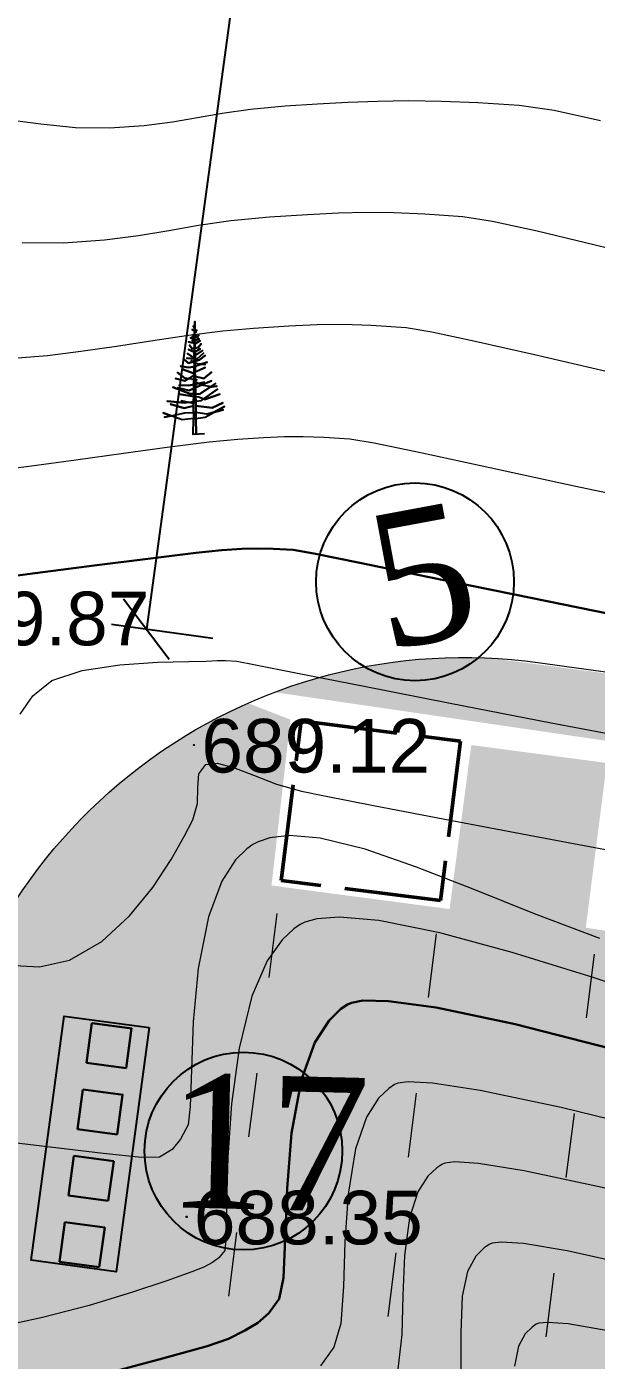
# Model space of a CAD drawing. Header units: feet. Extents: x 3381 to 683784, y 675186 to 4376258.
# Drawn here: x 682165.21 to 682175.85, y 4375664.96 to 4375689.85 of the extents above; entities that cross this region are included whole.
import ezdxf

# ---------------------------------------------------------------- set-up
doc = ezdxf.new("R2010")
doc.units = ezdxf.units.FT
doc.header["$MEASUREMENT"] = 0
doc.header["$PDMODE"] = 34
doc.header["$PDSIZE"] = 0.01
for name, pattern in [('ACAD_ISO02W100', [15, 12, -3]), ('ACAD_ISO03W100', [30, 12, -18]), ('DUZ', [0])]:
    doc.linetypes.add(name, pattern=pattern)
doc.layers.get('0').update_dxf_attribs({"linetype": 'CONTINUOUS'})
doc.layers.get('Defpoints').update_dxf_attribs({"linetype": 'CONTINUOUS'})
for name, color, linetype in [('0_Point_Height', 2, 'CONTINUOUS'), ('0_Point_Point', 7, 'CONTINUOUS'), ('Aqaclar', 3, 'CONTINUOUS'), ('Layer8', 7, 'CONTINUOUS')]:
    doc.layers.add(name, color=color, linetype=linetype)
for name, color, linetype, lineweight in [('ANA HORIZONTAL', 24, 'CONTINUOUS', 30), ('HORIZANTAL', 24, 'CONTINUOUS', 13), ('yol 6m', 250, 'CONTINUOUS', 30)]:
    doc.layers.add(name, color=color, linetype=linetype, lineweight=lineweight)
doc.styles.get("Standard").update_dxf_attribs({"font": 'arial.ttf', "height": 2})
doc.styles.add('style5', font='ariall.ttf', dxfattribs={"height": 400})
doc.dimstyles.new('ISO-25', dxfattribs={"dimtxt": 2, "dimasz": 1, "dimexe": 1.25, "dimexo": 0.625, "dimtad": 1, "dimtxsty": 'Standard', "dimblk": 'OBLIQUE', "dimcen": 2.5, "dimadec": 0, "dimazin": 0, "dimtfac": 1, "dimtmove": 0, "dimatfit": 3, "dimldrblk": 'OBLIQUE', "dimfxl": 1, "dimarcsym": 0})

# ---------------------------------------------------------------- blocks, each defined once
blk = doc.blocks.new('_Oblique')
at = {"color": 0, "linetype": 'ByBlock', "lineweight": -2}
blk.add_line((-0.5, -0.5), (0.5, 0.5), dxfattribs=at)
blk = doc.blocks.new('*D65')
at = {"color": 0, "lineweight": -2, "transparency": 16777216}
for p, q in [((682206.524, 4375715.029), (682212.499, 4375712.668)), ((682179.336, 4375632.128), (682211.336, 4375713.128)), ((682174.524, 4375634.029), (682180.499, 4375631.668))]:
    blk.add_line(p, q, dxfattribs=at)
at = {"layer": 'Defpoints', "color": 0, "lineweight": 18, "transparency": 16777216}
for p in [(682205.943, 4375715.258), (682211.336, 4375713.128), (682173.943, 4375634.258)]:
    blk.add_point(p, dxfattribs=at)
at = {"color": 0, "lineweight": -2, "transparency": 16777216}
for p, rotation in [((682211.336, 4375713.128), 68.44292071496228), ((682179.336, 4375632.128), 248.4429207149623)]:
    blk.add_blockref('_Oblique', p, dxfattribs=dict(at, rotation=rotation))
at = {"color": 0, "lineweight": 18, "transparency": 16777216, "insert": (682193.637, 4375673.299), "char_height": 2, "attachment_point": 5, "rotation": 68.4429}
blk.add_mtext('87,09', dxfattribs=at)
blk = doc.blocks.new('*D59')
at = {"color": 0, "lineweight": -2, "transparency": 16777216}
for p, q in [((682173.542, 4375723.246), (682167.447, 4375678.61)), ((682172.888, 4375723.335), (682174.781, 4375723.077)), ((682166.793, 4375678.7), (682168.685, 4375678.441))]:
    blk.add_line(p, q, dxfattribs=at)
at = {"layer": 'Defpoints', "color": 0, "lineweight": 18, "transparency": 16777216}
for p in [(682172.269, 4375723.42, 374.953), (682166.173, 4375678.784), (682167.447, 4375678.61)]:
    blk.add_point(p, dxfattribs=at)
at = {"color": 0, "lineweight": -2, "transparency": 16777216}
for p, rotation in [((682173.542, 4375723.246), 82.22386250905055), ((682167.447, 4375678.61), 262.2238625090505)]:
    blk.add_blockref('_Oblique', p, dxfattribs=dict(at, rotation=rotation))
at = {"color": 0, "lineweight": 18, "transparency": 16777216, "insert": (682169.062, 4375702.605), "char_height": 2, "attachment_point": 5, "rotation": 82.2239}
blk.add_mtext('{\\fArial|b0|i0|c238|p34;45.0}', dxfattribs=at)
blk = doc.blocks.new('*D34')
at = {"color": 0, "lineweight": -2, "transparency": 16777216}
for p, q in [((682085.389, 4375668.968), (682084.906, 4375665.321)), ((682085.07, 4375666.56), (682182.69, 4375653.636)), ((682183.009, 4375656.045), (682182.526, 4375652.397))]:
    blk.add_line(p, q, dxfattribs=at)
at = {"layer": 'Defpoints', "color": 0, "lineweight": 9, "transparency": 16777216}
for p in [(682085.471, 4375669.588), (682183.091, 4375656.664), (682182.69, 4375653.636)]:
    blk.add_point(p, dxfattribs=at)
at = {"color": 0, "lineweight": -2, "transparency": 16777216}
for p, rotation in [((682085.07, 4375666.56), 172.4585361197717), ((682182.69, 4375653.636), 352.4585361197717)]:
    blk.add_blockref('_Oblique', p, dxfattribs=dict(at, rotation=rotation))
at = {"color": 0, "lineweight": 18, "transparency": 16777216, "insert": (682134.096, 4375661.73), "char_height": 2, "attachment_point": 5, "rotation": 352.4585}
blk.add_mtext('{\\fArial|b0|i0|c238|p34;98.50}', dxfattribs=at)
blk = doc.blocks.new('*D31')
at = {"color": 0, "lineweight": -2, "transparency": 16777216}
blk.add_line((682088.606, 4375674.769), (682089.381, 4375676.282), dxfattribs=at)
blk.add_arc((682086.143, 4375669.959), 5.853, 352.4341, 62.879, dxfattribs=at)
at = {"layer": 'Defpoints', "color": 0, "lineweight": 30, "transparency": 16777216}
for p in [(682088.321, 4375674.213), (682087.459, 4375672.531), (682091.772, 4375671.565), (682086.143, 4375669.959), (682182.797, 4375657.122)]:
    blk.add_point(p, dxfattribs=at)
at = {"color": 0, "lineweight": -2, "transparency": 16777216}
for p, rotation in [((682088.811, 4375675.169), 152.8790078116275), ((682091.945, 4375669.189), 262.4341392840525)]:
    blk.add_blockref('_Oblique', p, dxfattribs=dict(at, rotation=rotation))
at = {"color": 0, "lineweight": 18, "transparency": 16777216, "insert": (682092.785, 4375673.44), "char_height": 2, "attachment_point": 5, "rotation": 297.6566}
blk.add_mtext('70°', dxfattribs=at)
blk = doc.blocks.new('*D32')
at = {"color": 0, "lineweight": -2, "transparency": 16777216}
blk.add_arc((682182.762, 4375657.126), 7.21, 68.4429, 172.4341, dxfattribs=at)
at = {"layer": 'Defpoints', "color": 0, "lineweight": 30, "transparency": 16777216}
for p in [(682205.683, 4375715.144), (682086.143, 4375669.959), (682177.424, 4375661.972), (682182.797, 4375657.122), (682173.825, 4375634.503)]:
    blk.add_point(p, dxfattribs=at)
at = {"color": 0, "lineweight": -2, "transparency": 16777216}
for p, rotation in [((682185.411, 4375663.832), 338.4429207148453), ((682175.615, 4375658.076), 262.4341392845762)]:
    blk.add_blockref('_Oblique', p, dxfattribs=dict(at, rotation=rotation))
at = {"color": 0, "lineweight": 18, "transparency": 16777216, "insert": (682178.276, 4375664.762), "char_height": 2, "attachment_point": 5, "rotation": 30.4385}
blk.add_mtext('104°', dxfattribs=at)

msp = doc.modelspace()

# ---------------------------------------------------------------- hatches: boundary and pattern name
at = {"lineweight": 25}
h = msp.add_hatch(dxfattribs=at)
h.set_pattern_fill('GRASS', color=3)
h.set_pattern_definition([(90, (1287.3136, 801.1559), (-0.707106781, 0.707106781), [0.1875, -1.226713563]), (45, (1287.3136, 801.1559), (-0.70710678119, 0.70710678119), [0.1875, -0.8125]), (135, (1287.3136, 801.1559), (-0.70710678119, -0.70710678119), [0.1875, -0.8125])])
edge = h.paths.add_edge_path(flags=16)
edge.add_arc((682100.284, 4375677.651), 3.56, 0, 360)
edge = h.paths.add_edge_path()
edge.add_arc((682165.941, 4375648.566), 2.121, 0, 360)
edge = h.paths.add_edge_path()
edge.add_line((682103.076, 4375679.859), (682107.613, 4375679.251))
edge.add_line((682107.613, 4375679.251), (682108.001, 4375682.14))
edge.add_line((682108.001, 4375682.14), (682100.674, 4375683.13))
edge.add_line((682100.674, 4375683.13), (682102.815, 4375698.986))
edge.add_line((682102.815, 4375698.986), (682111.188, 4375697.855))
edge.add_line((682111.188, 4375697.855), (682111.915, 4375703.238))
edge.add_line((682111.915, 4375703.238), (682107.263, 4375703.91))
edge.add_line((682107.263, 4375703.91), (682108.077, 4375709.551))
edge.add_line((682108.077, 4375709.551), (682116.199, 4375708.398))
edge.add_line((682116.199, 4375708.398), (682119.945, 4375735.513))
edge.add_line((682119.945, 4375735.513), (682120.038, 4375736.202))
edge.add_line((682120.038, 4375736.202), (682119.768, 4375735.709))
edge.add_line((682119.768, 4375735.709), (682082.23, 4375662.38))
edge.add_line((682082.23, 4375662.38), (682173.825, 4375634.503))
edge.add_line((682173.825, 4375634.503), (682205.683, 4375715.144))
edge.add_line((682205.683, 4375715.144), (682198.572, 4375717.865))
edge.add_line((682198.572, 4375717.865), (682196.818, 4375713.281))
edge.add_line((682196.818, 4375713.281), (682188.454, 4375716.215))
edge.add_arc((682347.883, 4375651.33), 172.127, 157.85455, 159.31778)
edge.add_line((682186.849, 4375712.122), (682200.214, 4375710.326))
edge.add_line((682200.214, 4375710.326), (682199.472, 4375705.078))
edge.add_line((682199.472, 4375705.078), (682186.143, 4375706.885))
edge.add_arc((682186.443, 4375703.744), 3.155, 95.4615, 167.5925)
edge.add_line((682183.362, 4375704.422), (682183.362, 4375703.467))
edge.add_line((682183.362, 4375703.467), (682185.028, 4375703.86))
edge.add_line((682185.028, 4375703.86), (682190.62, 4375702.881))
edge.add_line((682190.62, 4375702.881), (682188.67, 4375689.698))
edge.add_line((682188.67, 4375689.698), (682188.451, 4375689.698))
edge.add_line((682188.451, 4375689.698), (682183.362, 4375690.415))
edge.add_line((682183.362, 4375690.415), (682183.973, 4375695.783))
edge.add_line((682183.973, 4375695.783), (682189.076, 4375695.084))
edge.add_line((682189.076, 4375695.084), (682189.427, 4375697.646))
edge.add_line((682189.427, 4375697.646), (682184.247, 4375698.356))
edge.add_line((682184.247, 4375698.356), (682184.843, 4375703.444))
edge.add_line((682184.843, 4375703.444), (682183.262, 4375703.235))
edge.add_line((682183.262, 4375703.235), (682181.206, 4375687.269))
edge.add_line((682181.206, 4375687.269), (682189.942, 4375686.06))
edge.add_line((682189.942, 4375686.06), (682189.111, 4375678.704))
edge.add_line((682189.111, 4375678.704), (682180.328, 4375679.919))
edge.add_line((682180.328, 4375679.919), (682179.949, 4375677.269))
edge.add_line((682179.949, 4375677.269), (682173.822, 4375678.073))
edge.add_arc((682173.385, 4375668.082), 10, 87.4993, 110.7786)
edge.add_line((682169.838, 4375677.432), (682179.587, 4375676.005))
edge.add_line((682179.587, 4375676.005), (682178.96, 4375672.511))
edge.add_line((682178.96, 4375672.511), (682175.65, 4375673.037))
edge.add_line((682175.65, 4375673.037), (682176.043, 4375676.111))
edge.add_line((682176.043, 4375676.111), (682173.512, 4375676.446))
edge.add_line((682173.512, 4375676.446), (682173.107, 4375673.384))
edge.add_line((682173.107, 4375673.384), (682169.783, 4375673.824))
edge.add_line((682169.783, 4375673.824), (682170.135, 4375676.921))
edge.add_line((682170.135, 4375676.921), (682169.341, 4375677.228))
edge.add_arc((682173.555, 4375667.869), 10.263, 114.2395, 179.0096)
edge.add_line((682163.293, 4375668.047), (682162.943, 4375665.411))
edge.add_line((682162.943, 4375665.411), (682159.957, 4375665.738))
edge.add_line((682159.957, 4375665.738), (682159.076, 4375660.875))
edge.add_line((682159.076, 4375660.875), (682150.367, 4375662.088))
edge.add_line((682150.367, 4375662.088), (682151.054, 4375666.989))
edge.add_line((682151.054, 4375666.989), (682144.128, 4375667.908))
edge.add_line((682144.128, 4375667.908), (682144.563, 4375671.182))
edge.add_arc((682141.589, 4375671.577), 3, 352.4412, 442.1402)
edge.add_line((682141.999, 4375674.549), (682130.113, 4375676.189))
edge.add_line((682130.113, 4375676.189), (682128.842, 4375666.772))
edge.add_line((682128.842, 4375666.772), (682121.539, 4375667.751))
edge.add_line((682121.539, 4375667.751), (682122.793, 4375677.2))
edge.add_line((682122.793, 4375677.2), (682119.777, 4375677.622))
edge.add_line((682119.777, 4375677.622), (682118.516, 4375668.117))
edge.add_line((682118.516, 4375668.117), (682117.086, 4375668.391))
edge.add_line((682117.086, 4375668.391), (682106.365, 4375669.935))
edge.add_line((682106.365, 4375669.935), (682107.414, 4375677.765))
edge.add_line((682107.414, 4375677.765), (682103.794, 4375678.25))
edge.add_arc((682100.284, 4375677.651), 3.56, 9.688, 38.3434)

# ---------------------------------------------------------------- linework, layer by layer
at = {"color": 7, "linetype": 'ACAD_ISO02W100', "lineweight": 50, "ltscale": 0.15}
for p, q in [((682169.96, 4375673.92, -413.7), (682170.337, 4375676.896, -413.7)), ((682170.337, 4375676.896, -413.7), (682173.313, 4375676.519, -413.7)), ((682173.313, 4375676.519, -413.7), (682172.937, 4375673.543, -413.7)), ((682172.937, 4375673.543, -413.7), (682169.96, 4375673.92, -413.7))]:
    msp.add_line(p, q, dxfattribs=at)
at = {"color": 7, "linetype": 'ACAD_ISO03W100', "lineweight": 18, "ltscale": 0.1}
for p, q in [((682169.882, 4375673.3), (682166.992, 4375650.46)), ((682172.858, 4375672.923), (682169.969, 4375650.083)), ((682175.807, 4375672.543), (682172.915, 4375649.682))]:
    msp.add_line(p, q, dxfattribs=at)
at = {"color": 7, "lineweight": 18}
msp.add_lwpolyline([(682144.128, 4375667.908), (682162.943, 4375665.411), (682163.472, 4375669.397, -0.415845), (682174.756, 4375677.988), (682179.949, 4375677.269)], format="xyb", dxfattribs=at)
msp.add_lwpolyline([(682167.497, 4375671.174), (682166.881, 4375666.615), (682165.296, 4375666.829), (682165.911, 4375671.388)], close=True)
at = {"color": 7, "linetype": 'DUZ', "lineweight": 25}
for centre in [(682172.462, 4375679.492, 2350.8), (682169.258, 4375668.867, 7577.054)]:
    msp.add_circle(centre, 1.846, dxfattribs=at)
at = {"linetype": 'Continuous'}
msp.add_open_spline([(682133.915, 4375868.228), (682135.736, 4375864.758), (682142.042, 4375852.74), (682151.939, 4375834.758), (682165.934, 4375815.494), (682176.705, 4375795.296), (682187.668, 4375777.411), (682196.796, 4375760.007), (682210.211, 4375741.486), (682226.81, 4375727.197), (682238.346, 4375712.36), (682246.276, 4375701.878), (682257.594, 4375689.959), (682265.843, 4375679.267), (682270.287, 4375673.507)], degree=3, knots=[0, 0, 0, 0, 11.75951, 40.72321, 61.46233, 83.054979, 109.290717, 124.392744, 141.962718, 177.533008, 189.558821, 198.276488, 216.955448, 238.768866, 238.768866, 238.768866, 238.768866], dxfattribs=at)
at = {"layer": '0_Point_Point'}
for p in [(682168.337, 4375676.447, 689.123), (682168.197, 4375667.639, 688.349)]:
    msp.add_point(p, dxfattribs=at)
at = {"layer": 'ANA HORIZONTAL', "color": 32, "lineweight": 30}
for points, elevation in [([(682164.375, 4375679.522), (682165.371, 4375679.653), (682166.473, 4375679.796), (682167.525, 4375679.93), (682168.371, 4375680.033), (682168.856, 4375680.083), (682169.23, 4375680.106), (682169.523, 4375680.116), (682169.815, 4375680.111), (682170.188, 4375680.088), (682170.573, 4375680.019), (682171.431, 4375679.845), (682172.693, 4375679.586), (682174.289, 4375679.259), (682176.151, 4375678.883), (682178.21, 4375678.479), (682180.395, 4375678.064), (682182.64, 4375677.657), (682184.873, 4375677.278), (682187.027, 4375676.946), (682189.033, 4375676.679), (682190.82, 4375676.497), (682192.321, 4375676.418), (682193.466, 4375676.461)], 690), ([(682176.132, 4375670.778), (682174.331, 4375671.235), (682172.856, 4375671.545), (682171.964, 4375671.667), (682171.489, 4375671.675), (682171.274, 4375671.636), (682171.199, 4375671.603), (682171.076, 4375671.519), (682170.858, 4375671.307), (682170.594, 4375670.892), (682170.343, 4375670.201), (682170.158, 4375669.203), (682170.072, 4375668.171), (682170.037, 4375667.228), (682170.004, 4375666.499), (682169.926, 4375666.107), (682169.73, 4375665.843), (682169.527, 4375665.661), (682169.286, 4375665.515), (682168.978, 4375665.36), (682168.581, 4375665.228), (682167.745, 4375664.993), (682166.584, 4375664.681)], 687.5)]:
    msp.add_lwpolyline(points, dxfattribs=dict(at, elevation=elevation))
at = {"layer": 'Aqaclar', "color": 3}
msp.add_lwpolyline([(682168.533, 4375682.252), (682168.322, 4375682.245), (682168.325, 4375682.539), (682168.117, 4375682.516), (682167.908, 4375682.591), (682167.757, 4375682.645), (682167.908, 4375682.591), (682167.783, 4375682.564), (682167.908, 4375682.591), (682168.162, 4375682.645), (682168.327, 4375682.652), (682168.325, 4375682.539), (682168.371, 4375682.544), (682168.374, 4375682.247), (682168.371, 4375682.544), (682168.547, 4375682.564), (682168.714, 4375682.658), (682168.882, 4375682.702), (682168.714, 4375682.658), (682168.907, 4375682.767), (682168.714, 4375682.658), (682168.572, 4375682.621), (682168.369, 4375682.651), (682168.371, 4375682.544), (682168.369, 4375682.651), (682168.351, 4375682.653), (682168.327, 4375682.652), (682168.328, 4375682.775), (682168.326, 4375682.775), (682168.155, 4375682.734), (682167.896, 4375682.807), (682168.155, 4375682.734), (682168.326, 4375682.775), (682168.328, 4375682.775), (682168.329, 4375682.821), (682168.32, 4375682.823), (682168.105, 4375682.872), (682168.234, 4375682.843), (682168.162, 4375682.831), (682167.833, 4375682.864), (682168.162, 4375682.831), (682168.234, 4375682.843), (682168.329, 4375682.857), (682168.329, 4375682.821), (682168.329, 4375682.857), (682168.367, 4375682.863), (682168.369, 4375682.651), (682168.368, 4375682.775), (682168.37, 4375682.775), (682168.673, 4375682.742), (682168.875, 4375682.831), (682168.673, 4375682.742), (682168.368, 4375682.775), (682168.367, 4375682.863), (682168.478, 4375682.88), (682168.774, 4375683.091), (682168.512, 4375682.905), (682168.534, 4375682.896), (682168.819, 4375682.993), (682168.534, 4375682.896), (682168.427, 4375682.937), (682168.366, 4375682.946), (682168.367, 4375682.863), (682168.366, 4375682.946), (682168.331, 4375682.952), (682168.329, 4375682.857), (682168.331, 4375682.952), (682168.067, 4375682.993), (682168.331, 4375682.952), (682168.331, 4375683.001), (682168.263, 4375683.001), (682167.941, 4375683.123), (682168.263, 4375683.001), (682168.331, 4375683.001), (682168.332, 4375683.104), (682168.244, 4375683.066), (682168.035, 4375683.115), (682168.244, 4375683.066), (682168.363, 4375683.117), (682168.365, 4375683.001), (682168.331, 4375683.001), (682168.365, 4375683.001), (682168.366, 4375682.946), (682168.365, 4375683.001), (682168.446, 4375683.001), (682168.645, 4375683.134), (682168.737, 4375683.196), (682168.645, 4375683.134), (682168.667, 4375683.131), (682168.762, 4375683.147), (682168.667, 4375683.131), (682168.509, 4375683.155), (682168.482, 4375683.168), (682168.363, 4375683.117), (682168.482, 4375683.168), (682168.661, 4375683.244), (682168.482, 4375683.168), (682168.421, 4375683.196), (682168.528, 4375683.22), (682168.421, 4375683.196), (682168.351, 4375683.228), (682168.362, 4375683.223), (682168.363, 4375683.183), (682168.421, 4375683.196), (682168.363, 4375683.183), (682168.363, 4375683.117), (682168.363, 4375683.183), (682168.333, 4375683.177), (682168.332, 4375683.104), (682168.333, 4375683.177), (682168.237, 4375683.155), (682168.061, 4375683.163), (682168.237, 4375683.155), (682168.333, 4375683.177), (682168.334, 4375683.268), (682168.389, 4375683.261), (682168.362, 4375683.264), (682168.362, 4375683.223), (682168.362, 4375683.264), (682168.334, 4375683.268), (682168.162, 4375683.293), (682168.029, 4375683.398), (682168.162, 4375683.293), (682168.226, 4375683.284), (682168.162, 4375683.244), (682167.991, 4375683.285), (682168.162, 4375683.244), (682168.226, 4375683.284), (682168.336, 4375683.352), (682168.334, 4375683.268), (682168.362, 4375683.264), (682168.361, 4375683.328), (682168.522, 4375683.285), (682168.661, 4375683.406), (682168.522, 4375683.285), (682168.361, 4375683.328), (682168.36, 4375683.409), (682168.547, 4375683.495), (682168.32, 4375683.39), (682168.136, 4375683.455), (682168.32, 4375683.39), (682168.336, 4375683.398), (682168.336, 4375683.352), (682168.337, 4375683.51), (682168.32, 4375683.504), (682168.231, 4375683.495), (682168.086, 4375683.52), (682168.231, 4375683.495), (682168.32, 4375683.504), (682168.337, 4375683.51), (682168.358, 4375683.517), (682168.36, 4375683.409), (682168.358, 4375683.517), (682168.579, 4375683.593), (682168.472, 4375683.556), (682168.547, 4375683.552), (682168.395, 4375683.56), (682168.282, 4375683.617), (682168.339, 4375683.589), (682168.337, 4375683.51), (682168.358, 4375683.517), (682168.357, 4375683.611), (682168.231, 4375683.576), (682168.143, 4375683.649), (682168.231, 4375683.576), (682168.339, 4375683.606), (682168.339, 4375683.589), (682168.339, 4375683.606), (682168.44, 4375683.633), (682168.541, 4375683.714), (682168.44, 4375683.633), (682168.357, 4375683.611), (682168.357, 4375683.652), (682168.389, 4375683.649), (682168.515, 4375683.763), (682168.389, 4375683.649), (682168.357, 4375683.652), (682168.339, 4375683.654), (682168.339, 4375683.606), (682168.339, 4375683.654), (682168.2, 4375683.665), (682168.339, 4375683.654), (682168.339, 4375683.669), (682168.212, 4375683.755), (682168.339, 4375683.669), (682168.341, 4375683.781), (682168.345, 4375683.779), (682168.231, 4375683.827), (682168.345, 4375683.779), (682168.452, 4375683.844), (682168.355, 4375683.785), (682168.357, 4375683.652), (682168.356, 4375683.719), (682168.496, 4375683.811), (682168.356, 4375683.719), (682168.354, 4375683.855), (682168.414, 4375683.868), (682168.471, 4375683.933), (682168.414, 4375683.868), (682168.354, 4375683.855), (682168.342, 4375683.852), (682168.341, 4375683.781), (682168.342, 4375683.852), (682168.301, 4375683.844), (682168.25, 4375683.908), (682168.301, 4375683.844), (682168.342, 4375683.852), (682168.343, 4375683.946), (682168.231, 4375683.973), (682168.364, 4375683.941), (682168.452, 4375683.989), (682168.364, 4375683.941), (682168.353, 4375683.943), (682168.354, 4375683.855), (682168.353, 4375683.943), (682168.353, 4375683.988), (682168.433, 4375684.03), (682168.353, 4375683.988), (682168.352, 4375684.06), (682168.383, 4375684.054), (682168.352, 4375684.06), (682168.301, 4375684.07), (682168.344, 4375684.062), (682168.343, 4375683.946), (682168.343, 4375683.99), (682168.301, 4375683.998), (682168.343, 4375683.99), (682168.344, 4375684.02), (682168.269, 4375684.046), (682168.344, 4375684.02), (682168.344, 4375684.062), (682168.345, 4375684.101), (682168.32, 4375684.111), (682168.351, 4375684.099), (682168.383, 4375684.087), (682168.408, 4375684.054), (682168.395, 4375684.071), (682168.427, 4375684.095), (682168.383, 4375684.062), (682168.395, 4375684.071), (682168.383, 4375684.087), (682168.351, 4375684.099), (682168.352, 4375684.06), (682168.351, 4375684.099), (682168.35, 4375684.161), (682168.389, 4375684.192), (682168.355, 4375684.165), (682168.376, 4375684.151), (682168.355, 4375684.165), (682168.346, 4375684.171), (682168.301, 4375684.2), (682168.346, 4375684.171), (682168.346, 4375684.231), (682168.32, 4375684.265), (682168.346, 4375684.231), (682168.348, 4375684.353), (682168.35, 4375684.168), (682168.35, 4375684.161), (682168.35, 4375684.168), (682168.346, 4375684.171), (682168.346, 4375684.157), (682168.35, 4375684.161), (682168.339, 4375684.151), (682168.346, 4375684.157), (682168.345, 4375684.101)], dxfattribs=at)
at = {"layer": 'HORIZANTAL', "color": 32, "linetype": 'Continuous', "lineweight": 13}
for points, elevation in [([(682164.802, 4375688.131), (682165.478, 4375688.039), (682166.126, 4375687.974), (682166.757, 4375687.964), (682167.406, 4375688.01), (682167.933, 4375688.079), (682168.398, 4375688.159), (682168.863, 4375688.242), (682169.39, 4375688.317), (682170.04, 4375688.376), (682170.641, 4375688.414), (682171.209, 4375688.445), (682171.767, 4375688.467), (682172.341, 4375688.475), (682172.955, 4375688.467), (682173.637, 4375688.44), (682174.409, 4375688.389), (682175.057, 4375688.294), (682175.927, 4375688.104)], 692), ([(682165.127, 4375685.824), (682165.898, 4375685.82), (682166.667, 4375685.875), (682167.302, 4375685.956), (682167.865, 4375686.051), (682168.418, 4375686.149), (682169.024, 4375686.237), (682169.744, 4375686.303), (682170.455, 4375686.348), (682171.035, 4375686.378), (682171.55, 4375686.392), (682172.065, 4375686.387), (682172.644, 4375686.362), (682173.354, 4375686.314), (682173.908, 4375686.227), (682174.745, 4375686.043), (682175.824, 4375685.785), (682177.102, 4375685.473)], 691.5), ([(682165.039, 4375683.676), (682165.6, 4375683.719), (682166.225, 4375683.795), (682166.888, 4375683.891), (682167.567, 4375683.995), (682168.235, 4375684.094), (682168.871, 4375684.176), (682169.448, 4375684.23), (682170.108, 4375684.271), (682170.634, 4375684.295), (682171.115, 4375684.3), (682171.64, 4375684.282), (682172.299, 4375684.238), (682172.774, 4375684.161), (682173.587, 4375683.987), (682174.69, 4375683.735), (682176.032, 4375683.427)], 691), ([(682164.621, 4375681.573), (682165.301, 4375681.659), (682166.131, 4375681.772), (682167.021, 4375681.895), (682167.881, 4375682.012), (682168.621, 4375682.105), (682169.152, 4375682.157), (682169.636, 4375682.187), (682170.022, 4375682.205), (682170.375, 4375682.208), (682170.76, 4375682.195), (682171.243, 4375682.163), (682171.699, 4375682.085), (682172.593, 4375681.899), (682173.86, 4375681.625), (682175.432, 4375681.287), (682177.241, 4375680.905)], 690.5), ([(682165.093, 4375677.023), (682165.325, 4375677.365), (682165.684, 4375677.649), (682166.247, 4375677.838), (682166.948, 4375677.943), (682167.655, 4375677.991), (682168.236, 4375678.005), (682168.56, 4375678.01), (682168.765, 4375678.022), (682168.928, 4375678.024), (682169.133, 4375678.012), (682169.454, 4375677.952), (682170.27, 4375677.79), (682171.513, 4375677.544), (682173.115, 4375677.229), (682175.006, 4375676.863), (682177.119, 4375676.462)], 689.5), ([(682164.867, 4375672.335), (682165.45, 4375672.304), (682166.01, 4375672.432), (682166.612, 4375672.781), (682167.132, 4375673.255), (682167.566, 4375673.786), (682167.91, 4375674.307), (682168.161, 4375674.75), (682168.315, 4375675.048), (682168.401, 4375675.357), (682168.408, 4375675.654), (682168.428, 4375675.906), (682168.554, 4375676.08), (682168.77, 4375676.109), (682169.073, 4375676.027), (682169.447, 4375675.881), (682169.876, 4375675.718), (682170.344, 4375675.584), (682170.772, 4375675.497), (682171.685, 4375675.318), (682173.016, 4375675.062), (682174.693, 4375674.744), (682176.647, 4375674.379)], 689), ([(682175.913, 4375672.834), (682174.694, 4375673.295), (682173.547, 4375673.753), (682172.487, 4375674.169), (682171.53, 4375674.502), (682170.692, 4375674.709), (682170.118, 4375674.758), (682169.749, 4375674.713), (682169.534, 4375674.639), (682169.436, 4375674.588), (682169.319, 4375674.508), (682169.109, 4375674.304), (682168.852, 4375673.904), (682168.604, 4375673.237), (682168.414, 4375672.273), (682168.322, 4375671.281), (682168.286, 4375670.382), (682168.267, 4375669.701), (682168.224, 4375669.358), (682168.081, 4375669.09), (682167.925, 4375668.894), (682167.69, 4375668.751), (682167.353, 4375668.75), (682166.638, 4375668.823), (682165.651, 4375668.94), (682164.498, 4375669.075)], 688.5), ([(682177.403, 4375671.564), (682175.785, 4375672.105), (682174.277, 4375672.574), (682172.928, 4375672.939), (682171.785, 4375673.168), (682171.053, 4375673.233), (682170.627, 4375673.202), (682170.407, 4375673.14), (682170.318, 4375673.095), (682170.198, 4375673.015), (682169.979, 4375672.812), (682169.702, 4375672.417), (682169.417, 4375671.756), (682169.176, 4375670.785), (682169.036, 4375669.751), (682168.968, 4375668.754), (682168.943, 4375667.896), (682168.933, 4375667.281), (682168.908, 4375667.009), (682168.8, 4375666.873), (682168.68, 4375666.786), (682168.518, 4375666.702), (682168.295, 4375666.612), (682167.827, 4375666.443), (682167.169, 4375666.225), (682166.378, 4375665.987), (682165.509, 4375665.758), (682164.617, 4375665.568)], 688), ([(682191.817, 4375664.946), (682189.331, 4375665.704), (682186.753, 4375666.479), (682184.161, 4375667.244), (682181.632, 4375667.973), (682179.242, 4375668.64), (682177.069, 4375669.217), (682175.189, 4375669.68), (682173.68, 4375670), (682172.791, 4375670.137), (682172.336, 4375670.161), (682172.143, 4375670.136), (682172.081, 4375670.111), (682171.972, 4375670.037), (682171.78, 4375669.852), (682171.554, 4375669.498), (682171.35, 4375668.911), (682171.211, 4375668.061), (682171.154, 4375667.171), (682171.126, 4375666.336), (682171.074, 4375665.648), (682170.945, 4375665.205), (682170.694, 4375664.856)], 687), ([(682189.232, 4375664.419), (682186.872, 4375665.134), (682184.465, 4375665.85), (682182.09, 4375666.541), (682179.826, 4375667.178), (682177.754, 4375667.735), (682175.953, 4375668.185), (682174.5, 4375668.5), (682173.644, 4375668.637), (682173.206, 4375668.664), (682173.021, 4375668.642), (682172.963, 4375668.618), (682172.867, 4375668.554), (682172.703, 4375668.398), (682172.515, 4375668.104), (682172.356, 4375667.621), (682172.264, 4375666.92), (682172.236, 4375666.172), (682172.215, 4375665.443), (682172.143, 4375664.798)], 686.5), ([(682184.592, 4375664.506), (682182.408, 4375665.146), (682180.307, 4375665.744), (682178.368, 4375666.271), (682176.672, 4375666.7), (682175.299, 4375667.004), (682174.488, 4375667.139), (682174.073, 4375667.167), (682173.899, 4375667.148), (682173.845, 4375667.126), (682173.75, 4375667.062), (682173.595, 4375666.908), (682173.439, 4375666.621), (682173.339, 4375666.156), (682173.316, 4375665.481), (682173.314, 4375664.757)], 686), ([(682178.882, 4375664.832), (682177.329, 4375665.23), (682176.067, 4375665.514), (682175.318, 4375665.641), (682174.936, 4375665.67), (682174.776, 4375665.653), (682174.726, 4375665.634), (682174.647, 4375665.58), (682174.519, 4375665.454), (682174.394, 4375665.223), (682174.321, 4375664.849)], 685.5)]:
    msp.add_lwpolyline(points, dxfattribs=dict(at, elevation=elevation))
at = {"layer": 'yol 6m', "color": 0, "linetype": 'ByBlock', "lineweight": 30}
for p, q in [((682166.327, 4375670.515), (682166.427, 4375671.258)), ((682166.434, 4375671.257), (682167.177, 4375671.157)), ((682167.17, 4375671.158), (682167.07, 4375670.415)), ((682167.07, 4375670.415), (682166.327, 4375670.515)), ((682166.159, 4375669.276), (682166.26, 4375670.019)), ((682166.266, 4375670.019), (682167.01, 4375669.918)), ((682167.003, 4375669.919), (682166.903, 4375669.176)), ((682166.903, 4375669.176), (682166.159, 4375669.276)), ((682165.992, 4375668.037), (682166.093, 4375668.781)), ((682166.093, 4375668.781), (682166.836, 4375668.68)), ((682166.836, 4375668.68), (682166.735, 4375667.937)), ((682166.735, 4375667.937), (682165.992, 4375668.037)), ((682165.825, 4375666.799), (682165.925, 4375667.542)), ((682165.925, 4375667.542), (682166.669, 4375667.442)), ((682166.669, 4375667.442), (682166.568, 4375666.698)), ((682166.568, 4375666.698), (682165.825, 4375666.799))]:
    msp.add_line(p, q, dxfattribs=at)

# ---------------------------------------------------------------- texts
at = {"layer": '0_Point_Height', "color": 0}
for s, p in [('689.87', (682163.23, 4375678.308, 689.868)), ('689.12', (682168.473, 4375675.933, 689.123)), ('688.35', (682168.333, 4375667.125, 688.349))]:
    msp.add_text(s, height=1, dxfattribs=at).set_placement(p)
at = {"layer": 'Layer8', "color": 0, "lineweight": 18, "char_height": 2.5, "width": 81.30669, "attachment_point": 7, "style": 'style5'}
for s, insert, rotation in [('{\\fTimes New Roman|b0|i0|c238|p18;5}', (682171.901, 4375678.175, 1377.5), 10.5557), ('{\\fTimes New Roman|b0|i0|c238|p18;17}', (682167.796, 4375667.821, 7577.054), 358.6112)]:
    msp.add_mtext(s, dxfattribs=dict(at, insert=insert, rotation=rotation))

# ---------------------------------------------------------------- dimensions: what is measured, and where the dimension line sits
at = {"color": 7, "lineweight": 18}
dim = msp.add_linear_dim(base=(682167.447, 4375678.61), p1=(682172.269, 4375723.42, 374.953), p2=(682166.173, 4375678.784), angle=262.2239, text='{\\fArial|b0|i0|c238|p34;45.0}', dimstyle='ISO-25', dxfattribs=at)
dim.commit()
dim.dimension.update_dxf_attribs({"geometry": '*D59', "text_midpoint": (682170.693, 4375702.382), "dimtype": 161})
dim = msp.add_aligned_dim(p1=(682173.943, 4375634.258), p2=(682205.943, 4375715.258), distance=-5.799, dimstyle='ISO-25', dxfattribs=at)
dim.commit()
dim.dimension.update_dxf_attribs({"geometry": '*D65', "text_midpoint": (682193.637, 4375673.299)})
for base, line1, line2, picture, middle in [((682177.424, 4375661.972), ((682182.797, 4375657.122), (682086.143, 4375669.959)), ((682205.683, 4375715.144), (682173.825, 4375634.503)), '*D32', (682178.276, 4375664.762)), ((682091.772, 4375671.565), ((682088.321, 4375674.213), (682087.459, 4375672.531)), ((682182.797, 4375657.122), (682086.143, 4375669.959)), '*D31', (682092.785, 4375673.44))]:
    dim = msp.add_angular_dim_2l(base=base, line1=line1, line2=line2, dimstyle='ISO-25', dxfattribs=at)
    dim.commit()
    dim.dimension.update_dxf_attribs({"geometry": picture, "text_midpoint": middle})
dim = msp.add_aligned_dim(p1=(682085.471, 4375669.588), p2=(682183.091, 4375656.664), distance=-3.055, text='{\\fArial|b0|i0|c238|p34;98.50}', dimstyle='ISO-25', dxfattribs=at)
dim.commit()
dim.dimension.update_dxf_attribs({"geometry": '*D34', "text_midpoint": (682134.096, 4375661.73)})

doc.saveas('drawing.dxf')
